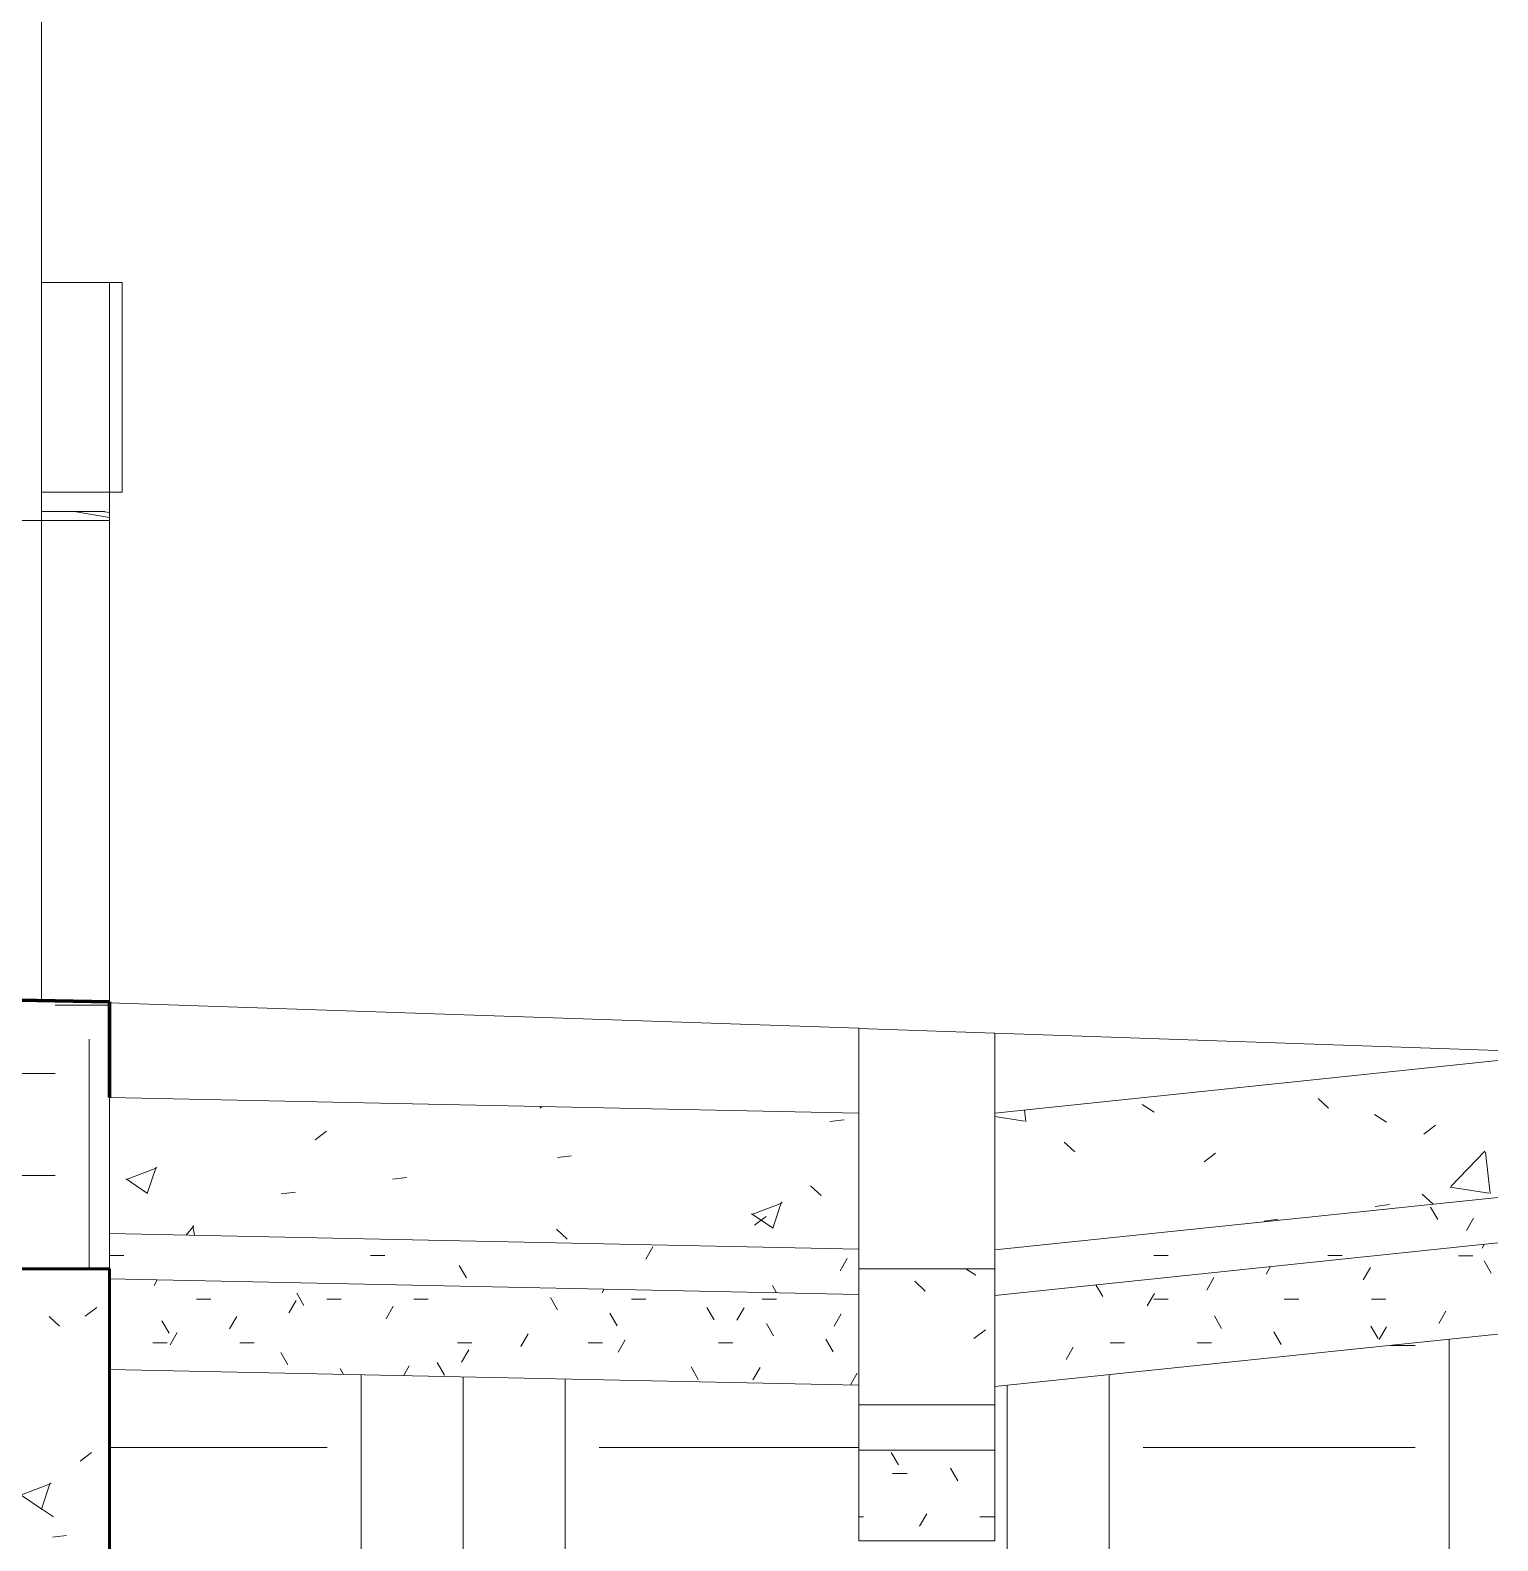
# Model space of a CAD drawing. Header units: inches. Extents: x 94 to 2128, y -110 to 279.
# Drawn here: x 2063.1 to 2127.9, y 6 to 72.6 of the extents above; entities that cross this region are included whole.
import ezdxf

# ---------------------------------------------------------------- set-up
doc = ezdxf.new("R2010")
doc.units = ezdxf.units.IN
doc.header["$MEASUREMENT"] = 0
for name, color, linetype, lineweight in [('A-DOOR', 31, 'Continuous', 18), ('A-WALL', 113, 'Continuous', 18), ('A-WALL-PATT', 111, 'Continuous', 18), ('C-BLDG-PADS', 91, 'Continuous', 9), ('C-TOPO', 7, 'Continuous', 9), ('L-SITE-WALL', 31, 'Continuous', 18), ('S-FNDN', 32, 'Continuous', 18)]:
    doc.layers.add(name, color=color, linetype=linetype, lineweight=lineweight)
pattern_1 = [(0, (-179.802, -54.394), (12, 12), [12, -12]), (0, (-179.802, -49.894), (12, 12), [12, -12]), (0, (-179.802, -45.394), (12, 12), [12, -12]), (90, (-178.302, -43.894), (-12, 12), [12, -12]), (90, (-173.802, -43.894), (-12, 12), [12, -12]), (90, (-169.302, -43.894), (-12, 12), [12, -12])]
pattern_2 = [(0, (-179.802, -54.394), (7.68, 1.92), [0.634, -5.126, 0.634, -5.126, -30.72]), (0, (-179.802, -54.394), (7.68, 1.92), [-11.52, 0.634, -10.886, 0.634, -5.126, -13.44]), (0, (-179.802, -54.394), (7.68, 1.92), [-28.8, 0.634, -3.206, 0.634, -8.966]), (120, (-176.922, -53.434), (-5.5027688, 5.6910751), [0.634, -5.126, 0.634, -5.126, -30.72]), (120, (-176.922, -53.434), (-5.5027688, 5.6910751), [-11.52, 0.634, -10.886, 0.634, -5.126, -13.44]), (120, (-176.922, -53.434), (-5.5027688, 5.6910751), [-28.8, 0.634, -3.206, 0.634, -8.966]), (240, (-175.962, -49.594), (-2.1772312, -7.6110751), [0.634, -5.126, 0.634, -5.126, -30.72]), (240, (-175.962, -49.594), (-2.1772312, -7.6110751), [-11.52, 0.634, -10.886, 0.634, -5.126, -13.44]), (240, (-175.962, -49.594), (-2.1772312, -7.6110751), [-28.8, 0.634, -3.206, 0.634, -8.966])]
pattern_3 = [(50, (-179.802, -54.394), (13.77135, -1.20496), [1.44, -15.84]), (355, (-179.802, -54.394), (-2.66442, 14.44218), [1.152, -12.672]), (100.451, (-178.654, -54.494), (11.107076, 13.237366), [1.224, -13.462]), (46.184, (-179.802, -50.554), (20.49128, -3.17785), [2.16, -23.76]), (96.636, (-178.094, -50.819), (17.94587, 18.70315), [1.836, -20.193]), (351.184, (-179.802, -50.554), (17.94541, 18.70261), [1.728, -19.008]), (21, (-177.882, -51.514), (11.46052, -7.730365), [1.44, -15.84]), (326, (-177.882, -51.514), (4.67135, 13.92315), [1.152, -12.672]), (71.451, (-176.927, -52.158), (16.13207, 6.192844), [1.224, -13.462]), (37.5, (-179.802, -54.394), (0.233123, 6.39175), [0.634, -11.885, 0.634, -12.23, -12.72]), (37.5, (-179.802, -54.394), (0.233123, 6.39175), [-25.382, 0.634, -12.086]), (7.5, (-179.802, -54.394), (5.05073, 7.57304), [0.634, -6.701, 0.634, -11.597, -4.848]), (7.5, (-179.802, -54.394), (5.05073, 7.57304), [-19.565, 0.634, -4.214]), (327.5, (-184.084, -54.394), (10.24958, -0.43289), [0.634, -4.166, 0.634, -14.342, -19.872]), (327.5, (-184.084, -54.394), (10.24958, -0.43289), [-19.776, 0.634, -19.238]), (317.5, (-186.004, -54.394), (11.19739, 1.922144), [0.634, -5.606, 0.634, -9.312, -14.112]), (317.5, (-186.004, -54.394), (11.19739, 1.922144), [-16.186, 0.634, -13.478])]
pattern_4 = [(0, (-179.802, -54.394), (15.36, 3.84), [0.634, -10.886, 0.634, -10.886, -61.44]), (0, (-179.802, -54.394), (15.36, 3.84), [-23.04, 0.634, -22.406, 0.634, -10.886, -26.88]), (0, (-179.802, -54.394), (15.36, 3.84), [-57.6, 0.634, -7.046, 0.634, -18.566]), (120, (-174.042, -52.474), (-11.0055376, 11.38215), [0.634, -10.886, 0.634, -10.886, -61.44]), (120, (-174.042, -52.474), (-11.0055376, 11.38215), [-23.04, 0.634, -22.406, 0.634, -10.886, -26.88]), (120, (-174.042, -52.474), (-11.0055376, 11.38215), [-57.6, 0.634, -7.046, 0.634, -18.566]), (240, (-172.122, -44.794), (-4.3544624, -15.22215), [0.634, -10.886, 0.634, -10.886, -61.44]), (240, (-172.122, -44.794), (-4.3544624, -15.22215), [-23.04, 0.634, -22.406, 0.634, -10.886, -26.88]), (240, (-172.122, -44.794), (-4.3544624, -15.22215), [-57.6, 0.634, -7.046, 0.634, -18.566])]

# ---------------------------------------------------------------- blocks, each defined once
blk = doc.blocks.new('Walls 4 - Walls 1-420947-Section - North_South - Looking East - Kitchen _ Stair _ Garage')
at = {"layer": 'A-WALL'}
for p, q in [((402.602, 61.5), (405.602, 61.5)), ((405.602, 61.5), (406.153, 61.5)), ((405.602, 61.5), (405.602, 52.25)), ((406.153, 61.5), (406.153, 52.25)), ((402.602, 52.25), (405.602, 52.25)), ((405.602, 52.25), (406.153, 52.25))]:
    blk.add_line(p, q, dxfattribs=at)
blk = doc.blocks.new('Door-Garage-CHD-3000-J-Wood-Single - 108 x 84-1268500-Section - North_South - Looking East - Kitchen _ Stair _ Garage')
at = {"layer": 'A-DOOR'}
blk.add_line((402.602, 110.5), (402.602, 29.824), dxfattribs=at)

msp = doc.modelspace()

# ---------------------------------------------------------------- hatches: boundary and pattern name
at = {"layer": 'A-WALL-PATT', "lineweight": 9}
h = msp.add_hatch(dxfattribs=at)
h.set_pattern_fill('FP_23', color=256, style=0, pattern_type=2)
h.set_pattern_definition([(180, (346.58, 37.96), (-5e-15, -41.895), [9.217, -32.678]), (0, (305.943, 36.284), (0, 41.895), [5.446, -36.449]), (0, (311.39, 34.19), (0, 41.895), [2.933, -38.962]), (315, (310.97, 34.608), (41.89466, 4e-15), [0.592, -58.656]), (270, (310.97, 35.027), (41.895, 3e-15), [0.419, -41.476]), (270, (310.97, 35.865), (41.895, 3e-15), [0.838, -41.057]), (225, (311.39, 36.284), (4e-15, -41.89466), [0.592, -58.656]), (180, (323.12, 36.284), (-5e-15, -41.895), [11.731, -30.164]), (135, (323.54, 35.865), (-41.89466, 4e-15), [0.592, -58.656]), (90, (323.54, 35.446), (-41.895, 3e-15), [0.419, -41.476]), (180, (323.12, 60.164), (-5e-15, -41.895), [17.596, -24.299]), (180, (319.35, 51.785), (-5e-15, -41.895), [7.96, -33.935]), (180, (328.985, 70.64), (-5e-15, -41.895), [17.177, -24.718]), (225, (335.688, 48.015), (4e-15, -41.89466), [0.592, -58.656]), (315, (335.688, 48.015), (41.89466, 4e-15), [0.592, -58.656]), (45, (323.958, 63.097), (4e-15, 41.89466), [0.592, -58.656]), (0, (311.81, 63.097), (0, 41.895), [12.15, -29.745]), (135, (336.945, 57.232), (-41.89466, 4e-15), [0.592, -58.656]), (180, (343.65, 57.23), (-5e-15, -41.895), [6.703, -35.192]), (225, (329.823, 56.813), (4e-15, -41.89466), [0.592, -58.656]), (180, (344.067, 56.813), (-5e-15, -41.895), [14.244, -27.651]), (0, (308.457, 32.514), (0, 41.895), [0.838, -41.057]), (0, (313.484, 55.975), (0, 41.895), [0.419, -41.476]), (0, (305.943, 58.07), (0, 41.895), [2.514, -39.381]), (0, (304.686, 58.91), (0, 41.895), [0.838, -41.057]), (0, (341.973, 64.773), (0, 41.895), [1.676, -40.219]), (0, (342.81, 65.19), (0, 41.895), [3.352, -38.543]), (0, (313.484, 45.08), (0, 41.895), [0.419, -41.476]), (0, (308.04, 44.244), (0, 41.895), [3.771, -38.124]), (0, (303.43, 45.08), (0, 41.895), [1.257, -40.638]), (0, (341.135, 33.77), (0, 41.895), [0.838, -41.057]), (0, (341.973, 33.35), (0, 41.895), [1.257, -40.638]), (0, (338.2, 35.865), (0, 41.895), [0.419, -41.476]), (0, (344.067, 36.703), (0, 41.895), [0.838, -41.057]), (0, (318.51, 37.96), (0, 41.895), [0.838, -41.057]), (0, (319.77, 40.893), (0, 41.895), [1.257, -40.638]), (0, (329.823, 36.703), (0, 41.895), [0.419, -41.476]), (0, (328.566, 36.284), (0, 41.895), [3.771, -38.124]), (0, (335.69, 39.636), (0, 41.895), [0.419, -41.476]), (0, (336.107, 40.055), (0, 41.895), [1.676, -40.219]), (0, (328.566, 40.474), (0, 41.895), [0.419, -41.476]), (0, (325.633, 40.893), (0, 41.895), [4.19, -37.706]), (0, (337.783, 44.244), (0, 41.895), [2.933, -38.962]), (0, (333.175, 45.92), (0, 41.895), [1.257, -40.638]), (0, (321.863, 49.27), (0, 41.895), [0.419, -41.476]), (0, (326.05, 50.11), (0, 41.895), [0.838, -41.057]), (0, (326.47, 50.53), (0, 41.895), [0.838, -41.057]), (0, (314.74, 69.8), (0, 41.895), [0.419, -41.476]), (0, (314.74, 67.287), (0, 41.895), [2.514, -39.381]), (0, (322.28, 68.96), (0, 41.895), [0.838, -41.057]), (0, (323.12, 69.38), (0, 41.895), [3.352, -38.543]), (0, (319.35, 61), (0, 41.895), [0.838, -41.057]), (0, (310.13, 61.84), (0, 41.895), [1.257, -40.638]), (0, (309.713, 62.26), (0, 41.895), [5.446, -36.449]), (0, (334.01, 60.164), (0, 41.895), [0.419, -41.476]), (0, (327.31, 61), (0, 41.895), [0.419, -41.476]), (0, (328.147, 60.583), (0, 41.895), [1.257, -40.638]), (0, (339.46, 54.3), (0, 41.895), [2.095, -39.8]), (0, (337.783, 54.72), (0, 41.895), [2.095, -39.8]), (0, (330.66, 53.88), (0, 41.895), [0.838, -41.057]), (0, (331.92, 55.975), (0, 41.895), [0.838, -41.057]), (0, (331.5, 56.394), (0, 41.895), [0.838, -41.057]), (0, (323.12, 53.04), (0, 41.895), [1.257, -40.638]), (0, (316.836, 53.46), (0, 41.895), [0.838, -41.057]), (0, (316.417, 53.04), (0, 41.895), [0.838, -41.057]), (0, (313.065, 53.88), (0, 41.895), [0.838, -41.057]), (270, (310.97, 74.83), (41.895, 3e-15), [3.771, -38.124]), (243.435, (311.389, 75.666), (4e-05, -41.89497), [0.937, -92.743]), (251.565, (318.93, 72.733), (-0.00035, -41.8948), [1.325, -131.159]), (270, (318.93, 74.41), (41.895, 3e-15), [1.676, -40.219]), (288.435, (318.511, 75.666), (41.89488, -83.79052), [1.325, -131.159]), (333.435, (301.334, 42.987), (41.89497, 4e-05), [0.937, -92.743]), (296.565, (300.915, 43.825), (41.89493, -41.895), [0.937, -92.743]), (270, (300.915, 45.5), (41.895, 3e-15), [1.676, -40.219]), (206.565, (301.753, 45.92), (-41.895, -41.89493), [0.937, -92.743]), (26.565, (301.334, 72.733), (41.895, 41.89493), [0.937, -92.743]), (348.69, (301.753, 69.381), (41.894525, -0.000245), [2.136, -211.487]), (333.435, (300.915, 69.8), (41.89497, 4e-05), [0.937, -92.743]), (270, (300.915, 72.314), (41.895, 3e-15), [2.514, -39.381]), (225, (301.334, 72.733), (4e-15, -41.89466), [0.592, -58.656]), (0, (301.334, 46.34), (0, 41.895), [8.798, -33.097]), (315, (300.496, 47.177), (41.89466, 4e-15), [1.185, -58.064]), (270, (300.496, 49.69), (41.895, 3e-15), [2.514, -39.381]), (243.435, (300.915, 50.529), (4e-05, -41.89497), [0.937, -92.743]), (225, (301.334, 50.948), (4e-15, -41.89466), [0.592, -58.656]), (194.036, (303.01, 51.366), (-125.684807, -41.89434), [1.727, -171.01]), (0, (319.35, 51.785), (0, 41.895), [0.838, -41.057]), (0, (308.04, 33.35), (0, 41.895), [2.095, -39.8]), (0, (305.943, 32.933), (0, 41.895), [4.608, -37.287]), (45, (305.943, 65.61), (4e-15, 41.89466), [1.185, -58.064]), (90, (305.943, 63.935), (-41.895, 3e-15), [1.676, -40.219]), (135, (306.362, 63.516), (-41.89466, 4e-15), [0.592, -58.656]), (116.565, (311.389, 65.192), (-41.89493, 41.895), [0.937, -92.743]), (90, (311.39, 64.354), (-41.895, 3e-15), [0.838, -41.057]), (63.435, (310.97, 63.516), (-4e-05, 41.89497), [0.937, -92.743]), (288.435, (337.783, 64.773), (41.89488, -83.79052), [1.325, -131.159]), (270, (337.783, 65.19), (41.895, 3e-15), [0.419, -41.476]), (243.435, (338.202, 66.03), (4e-05, -41.89497), [0.937, -92.743]), (251.565, (342.81, 44.244), (-0.00035, -41.8948), [1.325, -131.159]), (270, (342.81, 46.34), (41.895, 3e-15), [2.095, -39.8]), (296.565, (342.391, 47.177), (41.89493, -41.895), [0.937, -92.743]), (288.435, (323.539, 44.244), (41.89488, -83.79052), [1.325, -131.159]), (270, (323.54, 44.663), (41.895, 3e-15), [0.419, -41.476]), (243.435, (323.958, 45.501), (4e-05, -41.89497), [0.937, -92.743]), (243.435, (316.836, 43.825), (4e-05, -41.89497), [0.937, -92.743]), (270, (316.836, 44.663), (41.895, 3e-15), [0.838, -41.057]), (296.565, (316.417, 45.501), (41.89493, -41.895), [0.937, -92.743]), (315, (323.54, 65.192), (41.89466, 4e-15), [1.185, -58.064]), (63.435, (316.417, 56.394), (-4e-05, 41.89497), [0.937, -92.743]), (90, (316.417, 55.556), (-41.895, 3e-15), [0.838, -41.057]), (135, (317.254, 54.718), (-41.89466, 4e-15), [1.185, -58.064]), (90, (344.905, 52.623), (-41.895, 3e-15), [3.771, -38.124]), (45, (344.486, 52.204), (4e-15, 41.89466), [0.592, -58.656]), (270, (342.39, 51.366), (41.895, 3e-15), [2.933, -38.962]), (270, (335.69, 51.366), (41.895, 3e-15), [3.352, -38.543]), (108.435, (347.419, 36.284), (-41.89488, 83.79052), [1.325, -131.159]), (90, (347.42, 33.77), (-41.895, 3e-15), [2.514, -39.381]), (78.69, (347, 31.676), (0.000245, 41.894525), [2.136, -211.487]), (278.13, (336.526, 34.608), (41.894638, -251.369606), [2.962, -293.28]), (270, (336.526, 36.284), (41.895, 3e-15), [1.676, -40.219]), (251.565, (336.945, 37.541), (-0.00035, -41.8948), [1.325, -131.159]), (333.435, (315.579, 37.96), (41.89497, 4e-05), [0.937, -92.743]), (180, (316, 36.284), (-5e-15, -41.895), [2.933, -38.962]), (0, (311.39, 54.3), (0, 41.895), [17.177, -24.718]), (180, (318.51, 34.19), (-5e-15, -41.895), [4.19, -37.706]), (189.462, (321.025, 34.608), (-209.47496, -41.893274), [2.548, -252.289]), (180, (323.12, 34.61), (-5e-15, -41.895), [2.095, -39.8]), (0, (319.77, 36.284), (0, 41.895), [1.257, -40.638]), (0, (313.903, 36.284), (0, 41.895), [1.257, -40.638]), (180, (306.78, 51.366), (-5e-15, -41.895), [3.771, -38.124]), (90, (310.97, 51.785), (-41.895, 3e-15), [2.514, -39.381]), (63.435, (310.551, 50.948), (-4e-05, 41.89497), [0.937, -92.743]), (0, (309.294, 50.95), (0, 41.895), [1.257, -40.638]), (350.538, (306.781, 51.366), (41.894945, -0.000258), [2.548, -252.289]), (0, (308.04, 50.95), (0, 41.895), [2.095, -39.8]), (350.538, (305.524, 51.366), (41.894945, -0.000258), [2.548, -252.289]), (350.538, (339.878, 73.152), (41.894945, -0.000258), [2.548, -252.289]), (0, (331.08, 73.15), (0, 41.895), [8.798, -33.097]), (26.565, (330.242, 72.733), (41.895, 41.89493), [0.937, -92.743]), (0, (319.35, 72.733), (0, 41.895), [10.474, -31.421]), (0, (317.254, 76.085), (0, 41.895), [0.838, -41.057]), (341.565, (315.998, 76.503), (41.8948, -0.00035), [1.325, -131.159]), (0, (314.32, 76.503), (0, 41.895), [1.676, -40.219]), (9.462, (311.808, 76.085), (209.47496, 41.893274), [2.548, -252.289]), (348.69, (308.457, 73.152), (41.894525, -0.000245), [2.136, -211.487]), (0, (302.17, 73.15), (0, 41.895), [6.284, -35.611]), (8.13, (307.619, 68.962), (251.369606, 41.894638), [2.962, -293.28]), (0, (303.85, 68.96), (0, 41.895), [3.771, -38.124]), (281.31, (310.97, 68.124), (41.89492, -167.58001), [2.136, -211.487]), (270, (310.97, 69.38), (41.895, 3e-15), [1.257, -40.638]), (243.435, (311.389, 70.219), (4e-05, -41.89497), [0.937, -92.743]), (0, (324.796, 71.057), (0, 41.895), [2.514, -39.381]), (0, (314.32, 71.057), (0, 41.895), [2.095, -39.8]), (0, (328.147, 65.61), (0, 41.895), [0.838, -41.057]), (9.462, (325.633, 65.192), (209.47496, 41.893274), [2.548, -252.289]), (0, (315.58, 65.19), (0, 41.895), [10.055, -31.84]), (0, (315.58, 65.19), (0, 41.895), [2.933, -38.962]), (353.66, (311.808, 65.611), (41.895291, 0.000582), [3.794, -375.582]), (180, (343.65, 66.87), (-5e-15, -41.895), [13.825, -28.07]), (0, (329.823, 68.96), (0, 41.895), [13.825, -28.07]), (0, (336.945, 60.164), (0, 41.895), [9.217, -32.678]), (0, (336.945, 62.68), (0, 41.895), [9.217, -32.678]), (0, (331.08, 62.68), (0, 41.895), [5.865, -36.03]), (333.435, (330.242, 63.097), (41.89497, 4e-05), [0.937, -92.743]), (348.69, (335.269, 66.868), (41.894525, -0.000245), [2.136, -211.487]), (14.036, (330.242, 66.449), (125.684807, 41.89434), [1.727, -171.01]), (180, (316.417, 52.204), (-5e-15, -41.895), [3.352, -38.543]), (0, (305.524, 62.68), (0, 41.895), [17.596, -24.299]), (0, (318.51, 59.745), (0, 41.895), [2.514, -39.381]), (0, (311.81, 54.72), (0, 41.895), [4.189, -37.705]), (165.964, (305.524, 54.299), (-41.894876, -0.00018), [1.727, -171.01]), (180, (308.457, 54.3), (-5e-15, -41.895), [2.933, -38.962]), (187.125, (311.808, 54.718), (-293.265258, -41.894508), [3.378, -334.391]), (0, (303.85, 59.745), (0, 41.895), [12.15, -29.745]), (0, (319.35, 31.257), (0, 41.895), [16.758, -25.137]), (0, (332.337, 34.61), (0, 41.895), [2.095, -39.8]), (0, (319.35, 34.19), (0, 41.895), [16.758, -25.137]), (296.565, (323.539, 35.865), (41.89493, -41.895), [0.937, -92.743]), (270, (323.54, 36.284), (41.895, 3e-15), [0.419, -41.476]), (255.964, (323.958, 37.96), (0.00018, -41.894876), [1.727, -171.01]), (0, (324.377, 38.38), (0, 41.895), [15.501, -26.394]), (284.036, (328.985, 44.663), (41.89434, -125.684807), [1.727, -171.01]), (270, (328.985, 45.92), (41.895, 3e-15), [1.257, -40.638]), (251.565, (329.404, 47.177), (-0.00035, -41.8948), [1.325, -131.159]), (0, (324.377, 42.15), (0, 41.895), [15.501, -26.394]), (180, (341.135, 47.596), (-5e-15, -41.895), [5.027, -36.868]), (206.565, (341.973, 48.015), (-41.895, -41.89493), [0.937, -92.743]), (315, (328.985, 48.853), (41.89466, 4e-15), [0.592, -58.656]), (270, (328.985, 49.69), (41.895, 3e-15), [0.838, -41.057]), (243.435, (329.404, 51.366), (4e-05, -41.89497), [0.937, -92.743]), (135, (335.688, 50.948), (-41.89466, 4e-15), [1.185, -58.064]), (165.964, (331.499, 47.596), (-41.894876, -0.00018), [1.727, -171.01]), (180, (335.27, 47.596), (-5e-15, -41.895), [3.771, -38.124]), (0, (329.404, 47.177), (0, 41.895), [12.987, -28.908]), (26.565, (315.16, 37.96), (41.895, 41.89493), [0.937, -92.743]), (0, (313.484, 37.96), (0, 41.895), [1.676, -40.219]), (0, (303.01, 37.96), (0, 41.895), [4.19, -37.706]), (353.66, (299.24, 38.379), (41.895291, 0.000582), [3.794, -375.582]), (0, (299.24, 42.15), (0, 41.895), [16.758, -25.137]), (0, (302.17, 42.57), (0, 41.895), [13.825, -28.07]), (0, (301.753, 45.92), (0, 41.895), [14.244, -27.651]), (260.538, (323.958, 39.217), (-0.000258, -41.894945), [2.548, -252.289]), (270, (323.96, 40.893), (41.895, 3e-15), [1.676, -40.219]), (288.435, (323.539, 42.15), (41.89488, -83.79052), [1.325, -131.159]), (284.036, (316.417, 38.379), (41.89434, -125.684807), [1.727, -171.01]), (270, (316.417, 40.055), (41.895, 3e-15), [1.676, -40.219]), (258.69, (316.836, 42.15), (-0.000245, -41.894525), [2.136, -211.487]), (45, (323.12, 42.987), (4e-15, 41.89466), [0.592, -58.656]), (11.31, (321.025, 42.569), (167.58001, 41.89492), [2.136, -211.487]), (0, (318.93, 42.57), (0, 41.895), [2.095, -39.8]), (345.964, (317.254, 42.987), (41.894876, 0.00018), [1.727, -171.01]), (198.435, (318.511, 46.339), (-83.79052, -41.89488), [1.325, -131.159]), (180, (319.77, 46.34), (-5e-15, -41.895), [1.257, -40.638]), (165.964, (321.444, 45.92), (-41.894876, -0.00018), [1.727, -171.01]), (180, (323.12, 45.92), (-5e-15, -41.895), [1.676, -40.219]), (0, (318.51, 46.34), (0, 41.895), [0.419, -41.476]), (0, (311.39, 46.34), (0, 41.895), [7.541, -34.354]), (345.964, (317.254, 50.11), (41.894876, 0.00018), [1.727, -171.01]), (0, (313.484, 50.11), (0, 41.895), [3.771, -38.124]), (11.31, (311.389, 49.691), (167.58001, 41.89492), [2.136, -211.487]), (296.565, (310.551, 47.596), (41.89493, -41.895), [0.937, -92.743]), (270, (310.55, 48.015), (41.895, 3e-15), [0.419, -41.476]), (251.565, (310.97, 49.272), (-0.00035, -41.8948), [1.325, -131.159]), (270, (319.77, 51.366), (41.895, 3e-15), [5.027, -36.868]), (351.87, (316.417, 52.204), (41.895087, 0.000216), [2.962, -293.28]), (0, (314.32, 52.204), (0, 41.895), [2.095, -39.8]), (0, (327.31, 46.34), (0, 41.895), [1.257, -40.638]), (14.036, (325.633, 45.92), (125.684807, 41.89434), [1.727, -171.01]), (0, (323.96, 45.92), (0, 41.895), [1.676, -40.219]), (348.69, (321.863, 46.339), (41.894525, -0.000245), [2.136, -211.487]), (0, (319.77, 46.34), (0, 41.895), [2.095, -39.8]), (180, (328.566, 51.785), (-5e-15, -41.895), [8.379, -33.516]), (14.036, (342.81, 51.785), (125.684807, 41.89434), [1.727, -171.01]), (0, (332.337, 51.785), (0, 41.895), [10.474, -31.421]), (243.435, (336.526, 58.908), (4e-05, -41.89497), [0.937, -92.743]), (270, (336.526, 60.164), (41.895, 3e-15), [1.257, -40.638]), (281.31, (336.107, 62.259), (41.89492, -167.58001), [2.136, -211.487]), (296.565, (323.539, 58.908), (41.89493, -41.895), [0.937, -92.743]), (270, (323.54, 61), (41.895, 3e-15), [2.095, -39.8]), (251.565, (323.958, 62.259), (-0.00035, -41.8948), [1.325, -131.159]), (0, (323.96, 62.26), (0, 41.895), [12.15, -29.745]), (0, (324.377, 57.65), (0, 41.895), [11.312, -30.583]), (26.565, (343.648, 57.232), (41.895, 41.89493), [0.937, -92.743]), (333.435, (344.067, 56.813), (41.89497, 4e-05), [0.937, -92.743]), (90, (329.404, 55.975), (-41.895, 3e-15), [0.419, -41.476]), (75.964, (328.985, 54.299), (-0.00018, 41.894876), [1.727, -171.01]), (90, (328.985, 51.785), (-41.895, 3e-15), [2.514, -39.381]), (0, (316.836, 57.23), (0, 41.895), [11.731, -30.164]), (0, (318.51, 57.65), (0, 41.895), [2.095, -39.8]), (180, (323.12, 57.65), (-5e-15, -41.895), [6.284, -35.611]), (225, (323.54, 58.07), (4e-15, -41.89466), [0.592, -58.656]), (270, (323.54, 59.327), (41.895, 3e-15), [1.257, -40.638]), (315, (323.12, 59.745), (41.89466, 4e-15), [0.592, -58.656]), (0, (316.836, 59.745), (0, 41.895), [6.284, -35.611]), (45, (316.417, 59.327), (4e-15, 41.89466), [0.592, -58.656]), (90, (316.417, 58.07), (-41.895, 3e-15), [1.257, -40.638]), (135, (316.836, 57.65), (-41.89466, 4e-15), [0.592, -58.656]), (26.565, (327.728, 51.785), (41.895, 41.89493), [0.937, -92.743]), (0, (325.633, 51.785), (0, 41.895), [2.095, -39.8]), (0, (311.39, 52.204), (0, 41.895), [1.676, -40.219]), (180, (328.566, 54.72), (-5e-15, -41.895), [11.312, -30.583]), (180, (344.486, 59.745), (-5e-15, -41.895), [7.541, -34.354]), (225, (323.54, 35.027), (4e-15, -41.89466), [0.592, -58.656]), (45, (310.55, 33.352), (4e-15, 41.89466), [0.592, -58.656]), (315, (310.55, 35.865), (41.89466, 4e-15), [0.592, -58.656]), (45, (305.524, 35.446), (4e-15, 41.89466), [0.592, -58.656]), (315, (305.524, 33.77), (41.89466, 4e-15), [0.592, -58.656]), (45, (305.524, 32.514), (4e-15, 41.89466), [0.592, -58.656]), (315, (305.524, 31.676), (41.89466, 4e-15), [0.592, -58.656]), (225, (310.97, 31.676), (4e-15, -41.89466), [0.592, -58.656]), (315, (310.55, 32.933), (41.89466, 4e-15), [0.592, -58.656]), (315, (318.93, 31.676), (41.89466, 4e-15), [0.592, -58.656]), (45, (318.93, 33.77), (4e-15, 41.89466), [0.592, -58.656]), (225, (347, 31.676), (4e-15, -41.89466), [0.592, -58.656]), (315, (346.58, 37.96), (41.89466, 4e-15), [0.592, -58.656]), (45, (336.945, 37.54), (4e-15, 41.89466), [0.592, -58.656]), (315, (336.945, 31.676), (41.89466, 4e-15), [0.592, -58.656]), (225, (336.526, 31.676), (4e-15, -41.89466), [0.592, -58.656]), (315, (336.107, 34.19), (41.89466, 4e-15), [0.592, -58.656]), (225, (336.526, 35.027), (4e-15, -41.89466), [0.592, -58.656]), (315, (336.107, 37.96), (41.89466, 4e-15), [0.592, -58.656]), (315, (323.958, 35.027), (41.89466, 4e-15), [0.592, -58.656]), (45, (323.958, 37.96), (4e-15, 41.89466), [0.592, -58.656]), (45, (323.12, 36.284), (4e-15, 41.89466), [0.592, -58.656]), (315, (316.836, 36.703), (41.89466, 4e-15), [0.592, -58.656]), (225, (316.417, 36.703), (4e-15, -41.89466), [0.592, -58.656]), (315, (305.524, 36.703), (41.89466, 4e-15), [0.592, -58.656]), (45, (305.524, 37.54), (4e-15, 41.89466), [0.592, -58.656]), (135, (324.377, 38.38), (-41.89466, 4e-15), [0.592, -58.656]), (225, (340.297, 38.798), (4e-15, -41.89466), [0.592, -58.656]), (315, (339.878, 42.15), (41.89466, 4e-15), [0.592, -58.656]), (45, (323.958, 41.73), (4e-15, 41.89466), [0.592, -58.656]), (315, (323.12, 42.57), (41.89466, 4e-15), [0.592, -58.656]), (315, (323.12, 45.92), (41.89466, 4e-15), [0.592, -58.656]), (45, (316.836, 45.5), (4e-15, 41.89466), [0.592, -58.656]), (315, (316.836, 43.406), (41.89466, 4e-15), [0.592, -58.656]), (45, (316.836, 42.15), (4e-15, 41.89466), [0.592, -58.656]), (225, (316.417, 38.798), (4e-15, -41.89466), [0.592, -58.656]), (315, (298.82, 38.798), (41.89466, 4e-15), [0.592, -58.656]), (225, (299.24, 42.15), (4e-15, -41.89466), [0.592, -58.656]), (315, (315.998, 42.15), (41.89466, 4e-15), [0.592, -58.656]), (225, (316.417, 42.987), (4e-15, -41.89466), [0.592, -58.656]), (315, (315.998, 45.92), (41.89466, 4e-15), [0.592, -58.656]), (225, (310.55, 46.758), (4e-15, -41.89466), [0.592, -58.656]), (315, (310.132, 50.948), (41.89466, 4e-15), [0.592, -58.656]), (45, (303.43, 53.88), (4e-15, 41.89466), [0.592, -58.656]), (315, (303.43, 51.785), (41.89466, 4e-15), [0.592, -58.656]), (45, (319.768, 51.366), (4e-15, 41.89466), [0.592, -58.656]), (45, (318.93, 46.34), (4e-15, 41.89466), [0.592, -58.656]), (315, (310.97, 46.758), (41.89466, 4e-15), [0.592, -58.656]), (45, (310.97, 49.272), (4e-15, 41.89466), [0.592, -58.656]), (315, (318.93, 49.69), (41.89466, 4e-15), [0.592, -58.656]), (225, (319.768, 50.53), (4e-15, -41.89466), [0.592, -58.656]), (315, (319.35, 51.785), (41.89466, 4e-15), [0.592, -58.656]), (315, (310.97, 50.53), (41.89466, 4e-15), [0.592, -58.656]), (45, (310.97, 51.366), (4e-15, 41.89466), [0.592, -58.656]), (315, (310.97, 52.623), (41.89466, 4e-15), [0.592, -58.656]), (45, (310.97, 53.88), (4e-15, 41.89466), [0.592, -58.656]), (315, (328.566, 54.3), (41.89466, 4e-15), [0.592, -58.656]), (225, (328.985, 52.623), (4e-15, -41.89466), [0.592, -58.656]), (315, (328.566, 51.785), (41.89466, 4e-15), [0.592, -58.656]), (45, (328.566, 46.34), (4e-15, 41.89466), [0.592, -58.656]), (45, (328.566, 42.57), (4e-15, 41.89466), [0.592, -58.656]), (315, (323.958, 42.987), (41.89466, 4e-15), [0.592, -58.656]), (45, (323.958, 45.5), (4e-15, 41.89466), [0.592, -58.656]), (315, (328.566, 45.92), (41.89466, 4e-15), [0.592, -58.656]), (135, (329.823, 42.57), (-41.89466, 4e-15), [0.592, -58.656]), (225, (342.39, 42.987), (4e-15, -41.89466), [0.592, -58.656]), (315, (329.404, 48.434), (41.89466, 4e-15), [0.592, -58.656]), (45, (329.404, 51.366), (4e-15, 41.89466), [0.592, -58.656]), (45, (341.973, 48.015), (4e-15, 41.89466), [0.592, -58.656]), (45, (335.688, 51.366), (4e-15, 41.89466), [0.592, -58.656]), (315, (341.973, 51.785), (41.89466, 4e-15), [0.592, -58.656]), (135, (344.905, 59.327), (-41.89466, 4e-15), [0.592, -58.656]), (45, (344.486, 57.65), (4e-15, 41.89466), [0.592, -58.656]), (225, (328.985, 55.137), (4e-15, -41.89466), [0.592, -58.656]), (315, (328.566, 57.232), (41.89466, 4e-15), [0.592, -58.656]), (135, (346.58, 62.26), (-41.89466, 4e-15), [0.592, -58.656]), (45, (346.162, 60.164), (4e-15, 41.89466), [0.592, -58.656]), (315, (336.526, 60.583), (41.89466, 4e-15), [0.592, -58.656]), (45, (336.526, 62.26), (4e-15, 41.89466), [0.592, -58.656]), (45, (336.526, 59.327), (4e-15, 41.89466), [0.592, -58.656]), (225, (336.107, 58.07), (4e-15, -41.89466), [0.592, -58.656]), (315, (323.958, 58.07), (41.89466, 4e-15), [0.592, -58.656]), (225, (316.417, 55.137), (4e-15, -41.89466), [0.592, -58.656]), (315, (303.43, 55.137), (41.89466, 4e-15), [0.592, -58.656]), (45, (303.43, 59.327), (4e-15, 41.89466), [0.592, -58.656]), (315, (315.998, 59.745), (41.89466, 4e-15), [0.592, -58.656]), (225, (323.54, 60.583), (4e-15, -41.89466), [0.592, -58.656]), (315, (323.12, 62.678), (41.89466, 4e-15), [0.592, -58.656]), (315, (305.105, 60.583), (41.89466, 4e-15), [0.592, -58.656]), (225, (305.524, 62.678), (4e-15, -41.89466), [0.592, -58.656]), (315, (302.59, 67.287), (41.89466, 4e-15), [0.592, -58.656]), (45, (302.59, 68.543), (4e-15, 41.89466), [0.592, -58.656]), (315, (310.55, 72.733), (41.89466, 4e-15), [0.592, -58.656]), (225, (310.97, 69.8), (4e-15, -41.89466), [0.592, -58.656]), (315, (310.55, 68.962), (41.89466, 4e-15), [0.592, -58.656]), (225, (310.97, 67.287), (4e-15, -41.89466), [0.592, -58.656]), (315, (306.362, 63.516), (41.89466, 4e-15), [0.592, -58.656]), (225, (310.97, 63.516), (4e-15, -41.89466), [0.592, -58.656]), (315, (310.55, 66.45), (41.89466, 4e-15), [0.592, -58.656]), (315, (311.39, 63.516), (41.89466, 4e-15), [0.592, -58.656]), (45, (311.39, 64.773), (4e-15, 41.89466), [0.592, -58.656]), (315, (323.54, 65.192), (41.89466, 4e-15), [0.592, -58.656]), (315, (324.377, 63.097), (41.89466, 4e-15), [0.592, -58.656]), (45, (324.377, 64.773), (4e-15, 41.89466), [0.592, -58.656]), (225, (329.823, 63.097), (4e-15, -41.89466), [0.592, -58.656]), (315, (329.404, 65.192), (41.89466, 4e-15), [0.592, -58.656]), (315, (329.823, 63.516), (41.89466, 4e-15), [0.592, -58.656]), (225, (337.783, 63.516), (4e-15, -41.89466), [1.185, -58.064]), (315, (338.202, 63.516), (41.89466, 4e-15), [0.592, -58.656]), (225, (347.838, 63.516), (4e-15, -41.89466), [0.592, -58.656]), (315, (347.42, 66.45), (41.89466, 4e-15), [0.592, -58.656]), (45, (338.202, 66.03), (4e-15, 41.89466), [0.592, -58.656]), (315, (337.364, 66.45), (41.89466, 4e-15), [0.592, -58.656]), (45, (329.823, 66.03), (4e-15, 41.89466), [0.592, -58.656]), (45, (328.985, 65.61), (4e-15, 41.89466), [0.592, -58.656]), (315, (311.39, 66.03), (41.89466, 4e-15), [0.592, -58.656]), (225, (311.808, 70.638), (4e-15, -41.89466), [0.592, -58.656]), (315, (328.985, 70.638), (41.89466, 4e-15), [0.592, -58.656]), (225, (329.823, 71.476), (4e-15, -41.89466), [0.592, -58.656]), (315, (318.93, 71.476), (41.89466, 4e-15), [0.592, -58.656]), (45, (318.93, 72.314), (4e-15, 41.89466), [0.592, -58.656]), (45, (318.092, 71.057), (4e-15, 41.89466), [0.592, -58.656]), (45, (311.39, 75.666), (4e-15, 41.89466), [0.592, -58.656]), (315, (318.092, 76.085), (41.89466, 4e-15), [0.592, -58.656]), (45, (343.648, 66.868), (4e-15, 41.89466), [0.592, -58.656]), (315, (329.404, 67.287), (41.89466, 4e-15), [0.592, -58.656]), (225, (329.823, 68.962), (4e-15, -41.89466), [0.592, -58.656]), (315, (343.648, 68.962), (41.89466, 4e-15), [0.592, -58.656]), (45, (342.39, 69.38), (4e-15, 41.89466), [0.592, -58.656]), (315, (329.823, 69.8), (41.89466, 4e-15), [0.592, -58.656]), (45, (329.823, 72.314), (4e-15, 41.89466), [0.592, -58.656]), (315, (342.39, 72.733), (41.89466, 4e-15), [0.592, -58.656]), (270, (298.82, 41.73), (41.895, 3e-15), [2.933, -38.962]), (270, (310.97, 71.895), (41.895, 3e-15), [2.095, -39.8]), (270, (329.404, 70.22), (41.895, 3e-15), [4.189, -37.705]), (270, (329.823, 66.03), (41.895, 3e-15), [2.933, -38.962]), (90, (337.783, 63.516), (-41.895, 3e-15), [2.514, -39.381]), (0, (311.81, 65.19), (0, 41.895), [11.731, -30.164]), (90, (311.39, 63.516), (-41.895, 3e-15), [1.257, -40.638]), (0, (324.796, 65.19), (0, 41.895), [4.608, -37.287]), (270, (329.823, 64.773), (41.895, 3e-15), [1.257, -40.638]), (90, (324.377, 63.097), (-41.895, 3e-15), [1.676, -40.219]), (270, (316.417, 59.327), (41.895, 3e-15), [4.189, -37.705]), (270, (303.43, 59.327), (41.895, 3e-15), [4.189, -37.705]), (270, (305.105, 62.26), (41.895, 3e-15), [1.676, -40.219]), (90, (344.905, 58.07), (-41.895, 3e-15), [1.257, -40.638]), (270, (336.526, 59.327), (41.895, 3e-15), [1.676, -40.219]), (90, (346.58, 60.583), (-41.895, 3e-15), [1.676, -40.219]), (0, (338.62, 66.45), (0, 41.895), [8.379, -33.516]), (270, (347.84, 66.03), (41.895, 3e-15), [2.514, -39.381]), (0, (306.78, 63.097), (0, 41.895), [3.771, -38.124]), (270, (302.59, 68.543), (41.895, 3e-15), [1.257, -40.638]), (270, (329.404, 68.543), (41.895, 3e-15), [1.257, -40.638]), (0, (324.796, 62.68), (0, 41.895), [4.608, -37.287]), (180, (310.55, 66.45), (-5e-15, -41.895), [3.771, -38.124]), (180, (347.42, 66.45), (-5e-15, -41.895), [0.419, -41.476]), (180, (347.42, 63.097), (-5e-15, -41.895), [0.419, -41.476]), (0, (305.105, 66.87), (0, 41.895), [5.446, -36.449]), (90, (310.97, 67.287), (-41.895, 3e-15), [1.257, -40.638]), (180, (310.55, 68.96), (-5e-15, -41.895), [5.446, -36.449]), (270, (323.54, 62.26), (41.895, 3e-15), [1.676, -40.219]), (270, (344.067, 68.543), (41.895, 3e-15), [1.257, -40.638]), (0, (303.01, 68.96), (0, 41.895), [2.095, -39.8]), (0, (303.01, 66.87), (0, 41.895), [2.095, -39.8]), (0, (338.62, 63.097), (0, 41.895), [8.379, -33.516]), (270, (336.526, 62.26), (41.895, 3e-15), [1.676, -40.219]), (90, (328.985, 52.623), (-41.895, 3e-15), [1.257, -40.638]), (180, (310.97, 54.3), (-5e-15, -41.895), [5.865, -36.03]), (270, (328.985, 56.813), (41.895, 3e-15), [1.676, -40.219]), (270, (310.55, 50.53), (41.895, 3e-15), [3.771, -38.124]), (180, (310.13, 46.34), (-5e-15, -41.895), [5.027, -36.868]), (270, (316.417, 41.73), (41.895, 3e-15), [2.933, -38.962]), (0, (310.97, 71.057), (0, 41.895), [7.122, -34.773]), (270, (305.524, 35.446), (41.895, 3e-15), [1.676, -40.219]), (0, (305.943, 31.257), (0, 41.895), [4.608, -37.287]), (90, (310.97, 31.676), (-41.895, 3e-15), [0.838, -41.057]), (180, (310.55, 35.865), (-5e-15, -41.895), [4.608, -37.287]), (270, (318.93, 71.895), (41.895, 3e-15), [0.419, -41.476]), (0, (319.35, 71.057), (0, 41.895), [10.055, -31.84]), (90, (329.823, 71.476), (-41.895, 3e-15), [0.419, -41.476]), (90, (318.93, 71.895), (-41.895, 3e-15), [0.419, -41.476]), (270, (329.823, 72.733), (41.895, 3e-15), [0.838, -41.057]), (270, (329.823, 71.895), (41.895, 3e-15), [2.095, -39.8]), (0, (330.24, 69.38), (0, 41.895), [12.15, -29.745]), (90, (342.81, 69.8), (-41.895, 3e-15), [2.095, -39.8]), (90, (329.823, 71.895), (-41.895, 3e-15), [0.419, -41.476]), (270, (342.81, 72.314), (41.895, 3e-15), [0.419, -41.476]), (0, (337.364, 31.257), (0, 41.895), [9.217, -32.678]), (90, (310.97, 71.895), (-41.895, 3e-15), [0.419, -41.476]), (0, (305.943, 33.35), (0, 41.895), [4.608, -37.287]), (270, (305.524, 32.514), (41.895, 3e-15), [0.838, -41.057]), (90, (310.97, 33.77), (-41.895, 3e-15), [1.676, -40.219]), (270, (318.93, 33.77), (41.895, 3e-15), [2.095, -39.8]), (90, (336.526, 31.676), (-41.895, 3e-15), [2.095, -39.8]), (270, (316.417, 37.54), (41.895, 3e-15), [0.838, -41.057]), (90, (305.524, 36.703), (-41.895, 3e-15), [0.838, -41.057]), (0, (305.943, 37.96), (0, 41.895), [9.636, -32.259]), (270, (323.54, 35.446), (41.895, 3e-15), [0.419, -41.476]), (90, (310.97, 35.027), (-41.895, 3e-15), [0.419, -41.476]), (0, (324.377, 34.61), (0, 41.895), [11.731, -30.164]), (90, (336.526, 35.027), (-41.895, 3e-15), [2.514, -39.381]), (177.955, (336.107, 37.96), (-41.8946828, -1.32e-05), [11.738, -1162.07]), (0, (324.377, 42.57), (0, 41.895), [4.189, -37.705]), (90, (328.985, 42.987), (-41.895, 3e-15), [2.514, -39.381]), (180, (328.566, 45.92), (-5e-15, -41.895), [4.189, -37.705]), (0, (329.823, 42.57), (0, 41.895), [12.15, -29.745]), (180, (334.85, 51.785), (-5e-15, -41.895), [5.865, -36.03]), (90, (323.54, 43.406), (-41.895, 3e-15), [2.095, -39.8]), (270, (316.836, 45.5), (41.895, 3e-15), [2.095, -39.8]), (90, (323.96, 38.8), (-41.895, 3e-15), [2.933, -38.962]), (270, (340.297, 41.73), (41.895, 3e-15), [2.933, -38.962]), (180, (323.12, 42.57), (-5e-15, -41.895), [5.865, -36.03]), (0, (317.254, 36.284), (0, 41.895), [5.865, -36.03]), (180, (305.105, 54.3), (-5e-15, -41.895), [1.257, -40.638]), (270, (303.43, 53.88), (41.895, 3e-15), [2.095, -39.8]), (90, (310.97, 52.623), (-41.895, 3e-15), [1.257, -40.638]), (90, (319.35, 46.76), (-41.895, 3e-15), [2.514, -39.381]), (270, (310.97, 51.366), (41.895, 3e-15), [0.838, -41.057]), (0, (311.39, 50.11), (0, 41.895), [7.96, -33.935]), (90, (319.77, 50.53), (-41.895, 3e-15), [0.838, -41.057]), (270, (328.985, 51.366), (41.895, 3e-15), [4.608, -37.287])])
h.paths.add_polyline_path([(2066.61386, 51), (2066.61386, 52.25), (2063.61386, 52.25), (2063.61386, 51), (2063.83089, 51)], flags=0)
h = msp.add_hatch(dxfattribs=at)
h.set_pattern_fill('FP_17', color=256, style=0, pattern_type=2)
h.set_pattern_definition(pattern_3)
h.paths.add_polyline_path([(2056.61386, -48.5), (2066.61386, -48.5), (2066.61386, 18), (2056.61386, 18), (2056.61386, -1.69475)], flags=0)
at = {"layer": 'C-BLDG-PADS'}
h = msp.add_hatch(dxfattribs=at)
h.set_pattern_fill('FP_17', color=256, style=0, pattern_type=2)
h.set_pattern_definition(pattern_3)
h.paths.add_polyline_path([(2105.66434, 18.83241), (2127.8612, 21.14458), (2127.8612, 27.17705), (2105.66434, 24.86487)], flags=0)
h = msp.add_hatch(dxfattribs=at)
h.set_pattern_fill('FP_17', color=256, style=0, pattern_type=2)
h.set_pattern_definition(pattern_3)
h.paths.add_polyline_path([(2099.66434, 18.86357), (2099.66434, 24.86487), (2066.61386, 25.55343), (2066.61386, 19.55212), (2091.27245, 19.0384)], flags=0)
h = msp.add_hatch(dxfattribs=at)
h.set_pattern_fill('FP_16', color=256, style=0, pattern_type=2)
h.set_pattern_definition(pattern_4)
h.paths.add_polyline_path([(2105.66434, 16.82159), (2127.8612, 19.13376), (2127.8612, 21.14458), (2105.66434, 18.83241)], flags=0)
h = msp.add_hatch(dxfattribs=at)
h.set_pattern_fill('FP_16', color=256, style=0, pattern_type=2)
h.set_pattern_definition(pattern_4)
h.paths.add_polyline_path([(2099.66434, 16.86314), (2099.66434, 18.86357), (2066.61386, 19.55212), (2066.61386, 17.55169), (2091.27245, 17.03797)], flags=0)
h = msp.add_hatch(dxfattribs=at)
h.set_pattern_fill('FP_21', color=256, style=0, pattern_type=2)
h.set_pattern_definition(pattern_2)
h.paths.add_polyline_path([(2105.66434, 12.79995), (2127.8612, 15.11212), (2127.8612, 19.13376), (2105.66434, 16.82159)], flags=0)
h = msp.add_hatch(dxfattribs=at)
h.set_pattern_fill('FP_17', color=256, style=0, pattern_type=2)
h.set_pattern_definition(pattern_3)
h.paths.add_polyline_path([(2099.66434, 12), (2105.66434, 12), (2105.66434, 18), (2099.66434, 18)], flags=0)
h = msp.add_hatch(dxfattribs=at)
h.set_pattern_fill('FP_21', color=256, style=0, pattern_type=2)
h.set_pattern_definition(pattern_2)
h.paths.add_polyline_path([(2099.66434, 12.86227), (2099.66434, 16.86314), (2066.61386, 17.55169), (2066.61386, 13.55082), (2091.27245, 13.0371)], flags=0)
h = msp.add_hatch(dxfattribs=at)
h.set_pattern_fill('FP_16', color=256, style=0, pattern_type=2)
h.set_pattern_definition(pattern_4)
h.paths.add_polyline_path([(2099.66434, 10), (2105.66434, 10), (2105.66434, 12), (2099.66434, 12)], flags=0)
h = msp.add_hatch(dxfattribs=at)
h.set_pattern_fill('FP_21', color=256, style=0, pattern_type=2)
h.set_pattern_definition(pattern_2)
h.paths.add_polyline_path([(2105.66434, 6), (2105.66434, 10), (2099.66434, 10), (2099.66434, 6)], flags=0)
at = {"layer": 'C-TOPO'}
h = msp.add_hatch(dxfattribs=at)
h.set_pattern_fill('FP_20', color=256, style=0, pattern_type=2)
h.set_pattern_definition(pattern_1)
h.paths.add_polyline_path([(2062.61158, -110.07775), (2066.61386, -110.07775), (2066.61386, -56.5), (2057.91434, -56.5), (2057.91434, -110.07775), (2058.22538, -110.07775)], flags=0)
h.paths.add_polyline_path([(2057.91434, 18), (2066.61386, 18), (2066.61386, 29.76914), (2060.11386, 29.86824), (2057.91434, 29.89053), (2057.91434, 26.5), (2062.15905, 26.5), (2062.15905, 20.22398), (2057.91434, 20.26819), (2057.91434, 18.36545)], flags=0)
h = msp.add_hatch(dxfattribs=at)
h.set_pattern_fill('FP_20', color=256, style=0, pattern_type=2)
h.set_pattern_definition(pattern_1)
h.paths.add_polyline_path([(2126.16793, -110.07775), (2127.8612, -110.07775), (2127.8612, 15.11212), (2105.66434, 12.79995), (2105.66434, -110.07775), (2124.63599, -110.07775)], flags=0)
h = msp.add_hatch(dxfattribs=at)
h.set_pattern_fill('FP_20', color=256, style=0, pattern_type=2)
h.set_pattern_definition(pattern_1)
h.paths.add_polyline_path([(2066.61386, -110.07775), (2099.66434, -110.07775), (2099.66434, 12.86227), (2066.61386, 13.55082), (2066.61386, -48.5), (2073.61386, -48.5), (2073.61386, -56.5), (2066.61386, -56.5)], flags=0)

# ---------------------------------------------------------------- linework, layer by layer
at = {"layer": 'C-BLDG-PADS', "lineweight": 18}
for p, q in [((2127.8612, 27.17705), (2105.66434, 24.86487)), ((2099.66434, 24.86487), (2066.61386, 25.55343)), ((2066.61386, 25.55343), (2066.61386, 18)), ((2099.66434, 24.86487), (2099.66434, 6)), ((2105.66434, 6), (2105.66434, 24.86487)), ((2105.66434, 18), (2099.66434, 18)), ((2105.66434, 12.79995), (2127.8612, 15.11212)), ((2066.61386, 13.55082), (2099.66434, 12.86227)), ((2099.66434, 6), (2105.66434, 6))]:
    msp.add_line(p, q, dxfattribs=at)
at = {"layer": 'C-BLDG-PADS'}
for p, q in [((2127.8612, 21.14458), (2105.66434, 18.83241)), ((2099.66434, 18.86357), (2066.61386, 19.55212)), ((2127.8612, 19.13376), (2105.66434, 16.82159)), ((2099.66434, 16.86314), (2066.61386, 17.55169)), ((2105.66434, 12), (2099.66434, 12)), ((2105.66434, 10), (2099.66434, 10))]:
    msp.add_line(p, q, dxfattribs=at)
at = {"layer": 'C-TOPO', "lineweight": 80}
for p, q in [((2066.61386, 29.76914), (2062.61158, 29.84293)), ((2066.61386, 25.55343), (2066.61386, 29.76914)), ((2066.61386, 25.55343), (2066.61386, 29.76914))]:
    msp.add_line(p, q, dxfattribs=at)
at = {"layer": 'C-TOPO'}
for p, q in [((2066.61383, 29.76914), (2062.61158, 29.84293)), ((2066.61383, 25.55343), (2066.61383, 29.76914)), ((2066.61383, 25.55343), (2066.61383, 29.76914)), ((2066.61386, 29.73234), (2099.66435, 28.60836)), ((2066.61386, 29.73234), (2099.66435, 28.60836)), ((2066.61386, 29.73234), (2099.66435, 28.60836)), ((2099.66435, 24.86487), (2099.66435, 28.60836)), ((2099.66435, 24.86487), (2099.66435, 28.60836)), ((2099.66435, 24.86487), (2099.66435, 28.60836)), ((2099.66435, 24.86487), (2099.66435, 28.60836)), ((2099.66435, 28.59473), (2105.66434, 28.39068)), ((2105.66434, 28.39068), (2099.66435, 28.59473)), ((2105.66434, 28.39068), (2099.66435, 28.59473)), ((2105.66434, 24.86487), (2105.66434, 28.39068)), ((2105.66434, 24.86487), (2105.66434, 28.39068)), ((2105.66434, 24.86487), (2105.66434, 28.39068)), ((2105.66434, 24.86487), (2105.66434, 28.39068)), ((2105.66434, 28.38212), (2127.8612, 27.62725)), ((2105.66434, 28.38212), (2127.8612, 27.62725)), ((2127.8612, 27.62725), (2105.66434, 28.38212))]:
    msp.add_line(p, q, dxfattribs=at)
at = {"layer": 'L-SITE-WALL'}
for p, q in [((2066.61386, 52.25), (2066.61386, 29.76914)), ((2056.11386, 51), (2066.61386, 51))]:
    msp.add_line(p, q, dxfattribs=at)
at = {"layer": 'S-FNDN', "lineweight": 60}
for p, q in [((2066.61386, 18), (2056.61386, 18)), ((2066.61386, -48.5), (2066.61386, 18))]:
    msp.add_line(p, q, dxfattribs=at)

# ---------------------------------------------------------------- block references
at = {"layer": 'A-DOOR'}
msp.add_blockref('Door-Garage-CHD-3000-J-Wood-Single - 108 x 84-1268500-Section - North_South - Looking East - Kitchen _ Stair _ Garage', (1661.01157, 0), dxfattribs=at)
at = {"layer": 'A-WALL'}
msp.add_blockref('Walls 4 - Walls 1-420947-Section - North_South - Looking East - Kitchen _ Stair _ Garage', (1661.01157, 0), dxfattribs=at)

doc.saveas('drawing.dxf')
